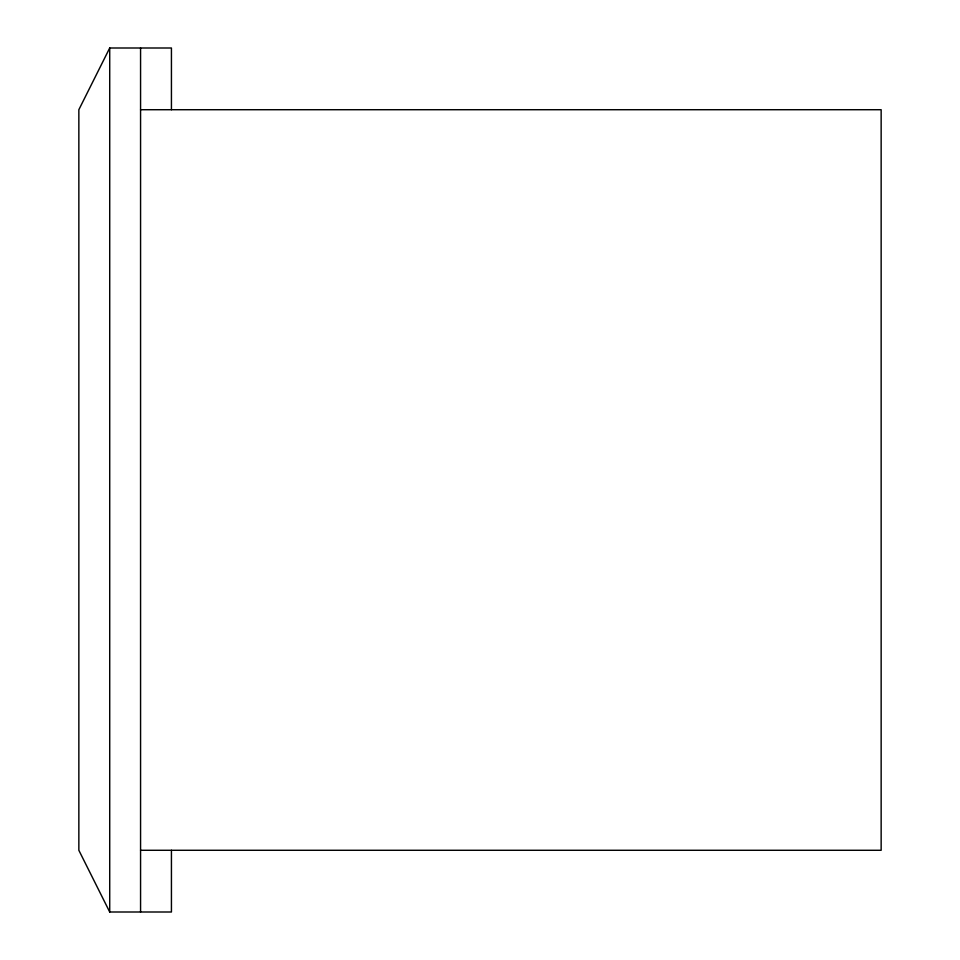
<?xml version="1.0" encoding="UTF-8"?>
<svg xmlns="http://www.w3.org/2000/svg" width="960" height="960" viewBox="0 0 960 960"><rect width="100%" height="100%" fill="white"/><g stroke="black" fill="none" stroke-linecap="round" stroke-linejoin="round"><path stroke-width="1.44" d="M171.432 109.716L171.432 48L109.716 48L78.852 109.716L78.852 850.284L109.716 912L171.432 912L171.432 850.284M140.568 109.716L881.148 109.716L881.148 850.284L140.568 850.284M140.568 48L140.568 912M109.716 48L109.716 912"/></g></svg>
